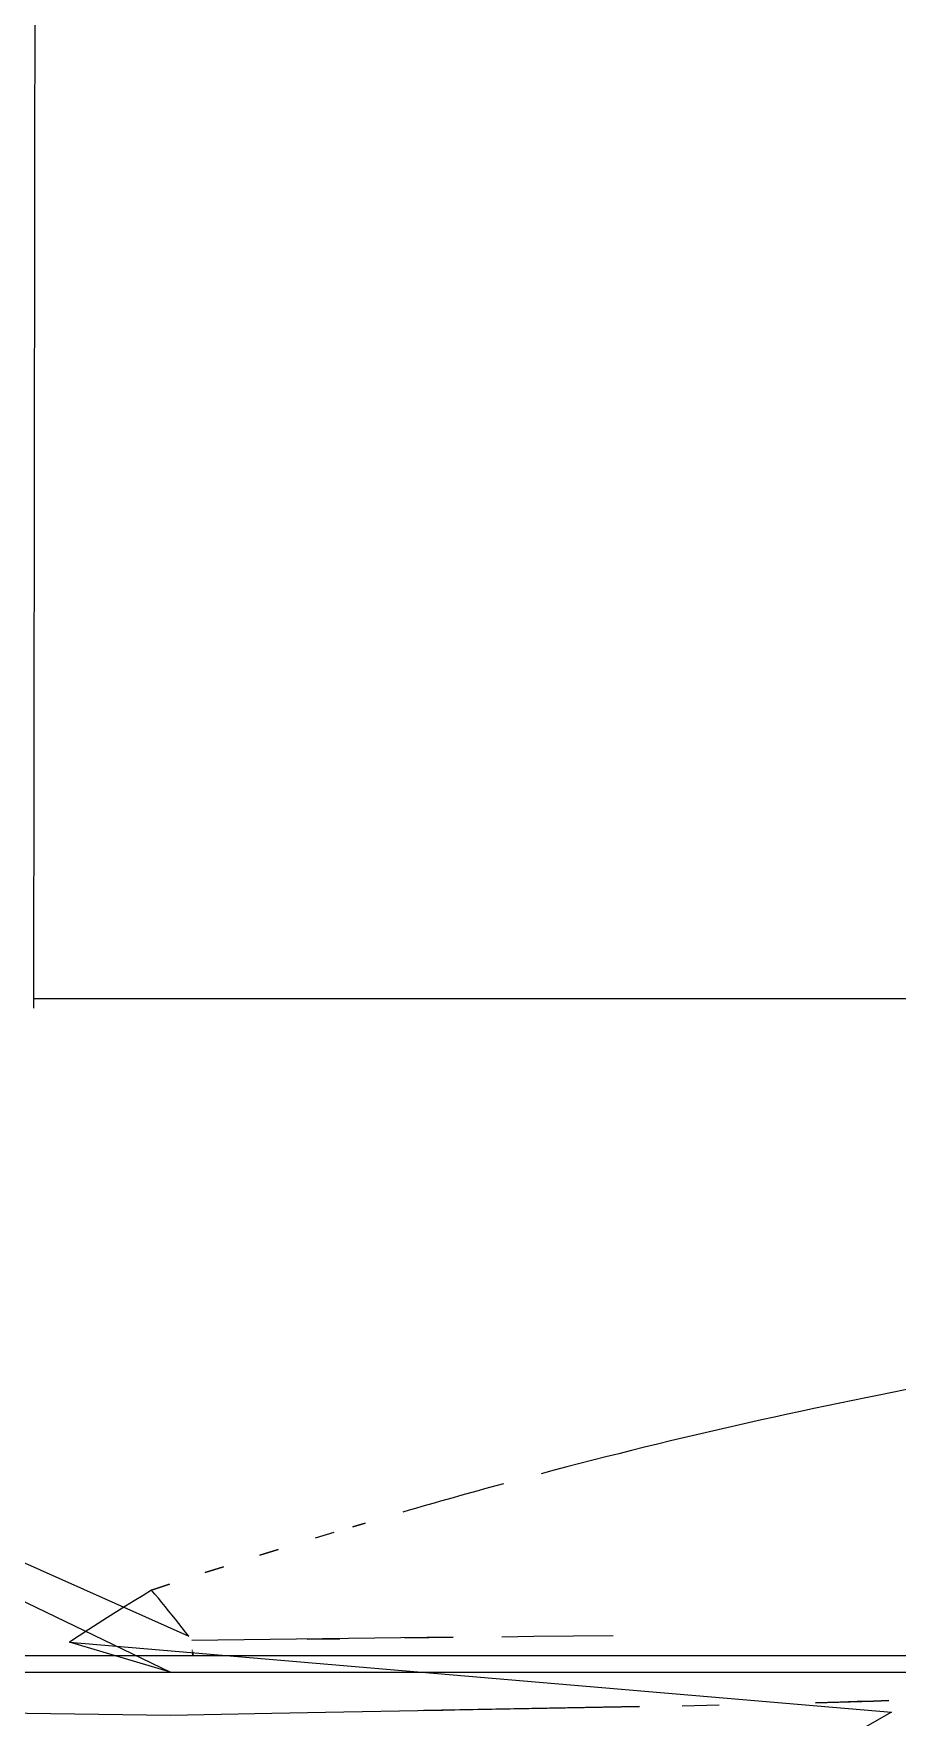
# Model space of a CAD drawing. Header units: millimetres. Extents: x 521 to 148073, y -17811 to 32040.
# Drawn here: x 59593.86 to 59609.85, y 10087.46 to 10118.63 of the extents above; entities that cross this region are included whole.
import ezdxf

# ---------------------------------------------------------------- set-up
doc = ezdxf.new("R2010")
doc.units = ezdxf.units.MM
doc.layers.add('Datové rozvody', color=6, linetype='Continuous')
doc.layers.add('PDF_Geometrie', color=7, linetype='Continuous', true_color=0xbdbdbd)

# ---------------------------------------------------------------- blocks, each defined once
blk = doc.blocks.new('projektor')
at = {"layer": 'PDF_Geometrie', "lineweight": 13}
for points in [[(86286.702, 15269.391), (86286.702, 15192.04), (86286.4, 15172.517)], [(86286.4, 15269.37), (86286.4, 15192.04)], [(86285.895, 15268.711), (86285.895, 15267.834), (86285.627, 15248.451)], [(86290.949, 15261.77), (86292.826, 15261.77), (86286.4, 15248.451), (86286.942, 15250.267)], [(86292.799, 15261.015), (86287.047, 15248.123), (86287.124, 15248.182), (86287.202, 15248.242), (86287.279, 15248.303), (86287.355, 15248.363), (86287.431, 15248.424), (86287.506, 15248.485), (86287.582, 15248.546), (86287.657, 15248.607), (86287.731, 15248.668), (86287.805, 15248.73), (86287.879, 15248.791)], [(86298.358, 15250.912), (86326.897, 15250.878)], [(86298.527, 15215.546), (86298.527, 15250.912)], [(86287.879, 15248.791), (86287.784, 15248.945), (86287.688, 15249.102), (86287.588, 15249.26), (86287.487, 15249.422), (86287.383, 15249.586), (86287.277, 15249.753), (86287.167, 15249.922), (86287.056, 15250.093), (86286.942, 15250.267), (86285.678, 15235.465), (86283.519, 15239.251), (86283.092, 15240.02), (86283.455, 15239.367), (86283.156, 15239.906), (86283.22, 15239.791)], [(86287.984, 15248.47), (86287.879, 15248.791), (86287.984, 15248.47)], [(86285.627, 15248.451), (86285.662, 15246.623), (86285.679, 15245.66), (86285.782, 15240.004), (86285.712, 15243.885), (86285.719, 15243.546)], [(86286.788, 15248.055), (86286.804, 15248.056)], [(86287.019, 15244.229), (86287.03, 15243.356), (86286.969, 15248.063)], [(86288.298, 15247.497), (86288.194, 15247.823), (86288.298, 15247.497)], [(86288.609, 15246.51), (86288.506, 15246.84), (86288.609, 15246.51)], [(86286.996, 15245.99), (86287.004, 15245.402)], [(86288.917, 15245.506), (86288.814, 15245.842)], [(86289.085, 15244.941), (86289.018, 15245.167), (86289.085, 15244.941)], [(86287.04, 15242.485), (86287.047, 15241.906), (86287.062, 15240.478)], [(86285.796, 15239.234), (86285.811, 15238.567)]]:
    blk.add_lwpolyline(points, dxfattribs=at)
for points in [[(86286.702, 15248.042), (86286.703, 15248.043), (86286.704, 15248.044), (86286.705, 15248.044), (86286.706, 15248.045), (86286.709, 15248.045), (86286.71, 15248.046), (86286.713, 15248.047), (86286.716, 15248.047), (86286.719, 15248.048), (86286.722, 15248.049), (86286.726, 15248.049), (86286.731, 15248.05), (86286.735, 15248.05), (86286.74, 15248.051), (86286.745, 15248.051), (86286.75, 15248.052), (86286.756, 15248.052), (86286.761, 15248.053), (86286.767, 15248.054), (86286.774, 15248.054)], [(86285.881, 15235.789), (86285.89, 15235.512), (86285.881, 15235.789), (86285.872, 15236.082), (86285.863, 15236.392), (86285.851, 15236.833)]]:
    blk.add_lwpolyline(points, close=True, dxfattribs=at)
for centre, radius, start, end in [((86166.84, 15208.859), 127.461, 15.28215, 16.12767), ((86193.21, 15216.072), 100.121, 10.47314, 14.87469)]:
    blk.add_arc(centre, radius, start, end, dxfattribs=at)

msp = doc.modelspace()

# ---------------------------------------------------------------- block references
at = {"layer": 'Datové rozvody', "xscale": 1.027900945623324, "yscale": 1.027900945623324, "zscale": 1.027900945623324, "rotation": 90.00000000000024}
msp.add_blockref('projektor', (75270.286, -78605.574), dxfattribs=at)

doc.saveas('drawing.dxf')
